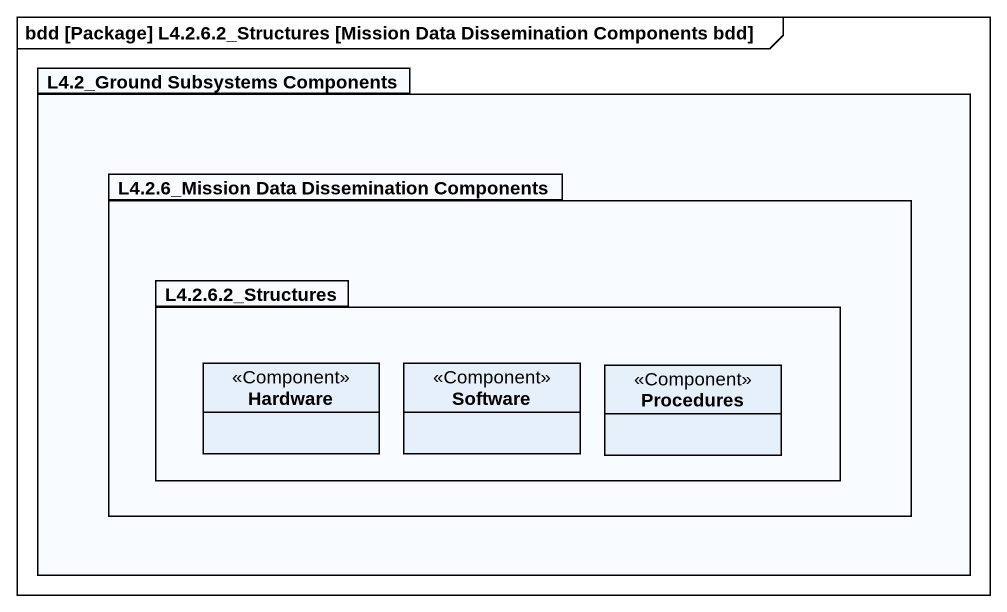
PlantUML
@startuml
mainframe bdd [Package] L4.2.6.2_Structures [Mission Data Dissemination Components bdd]
hide circle
hide empty members
package "L4.2_Ground Subsystems Components" as L4_2_Ground_Subsystems {
  package "L4.2.6_Mission Data Dissemination Components" as L4_2_6_Mission_Data {
    package "L4.2.6.2_Structures" as L4_2_6_2_Structures {
      class Hardware <<Component>>
      class Software <<Component>>
      class Procedures <<Component>>
    }
  }
}
@enduml
